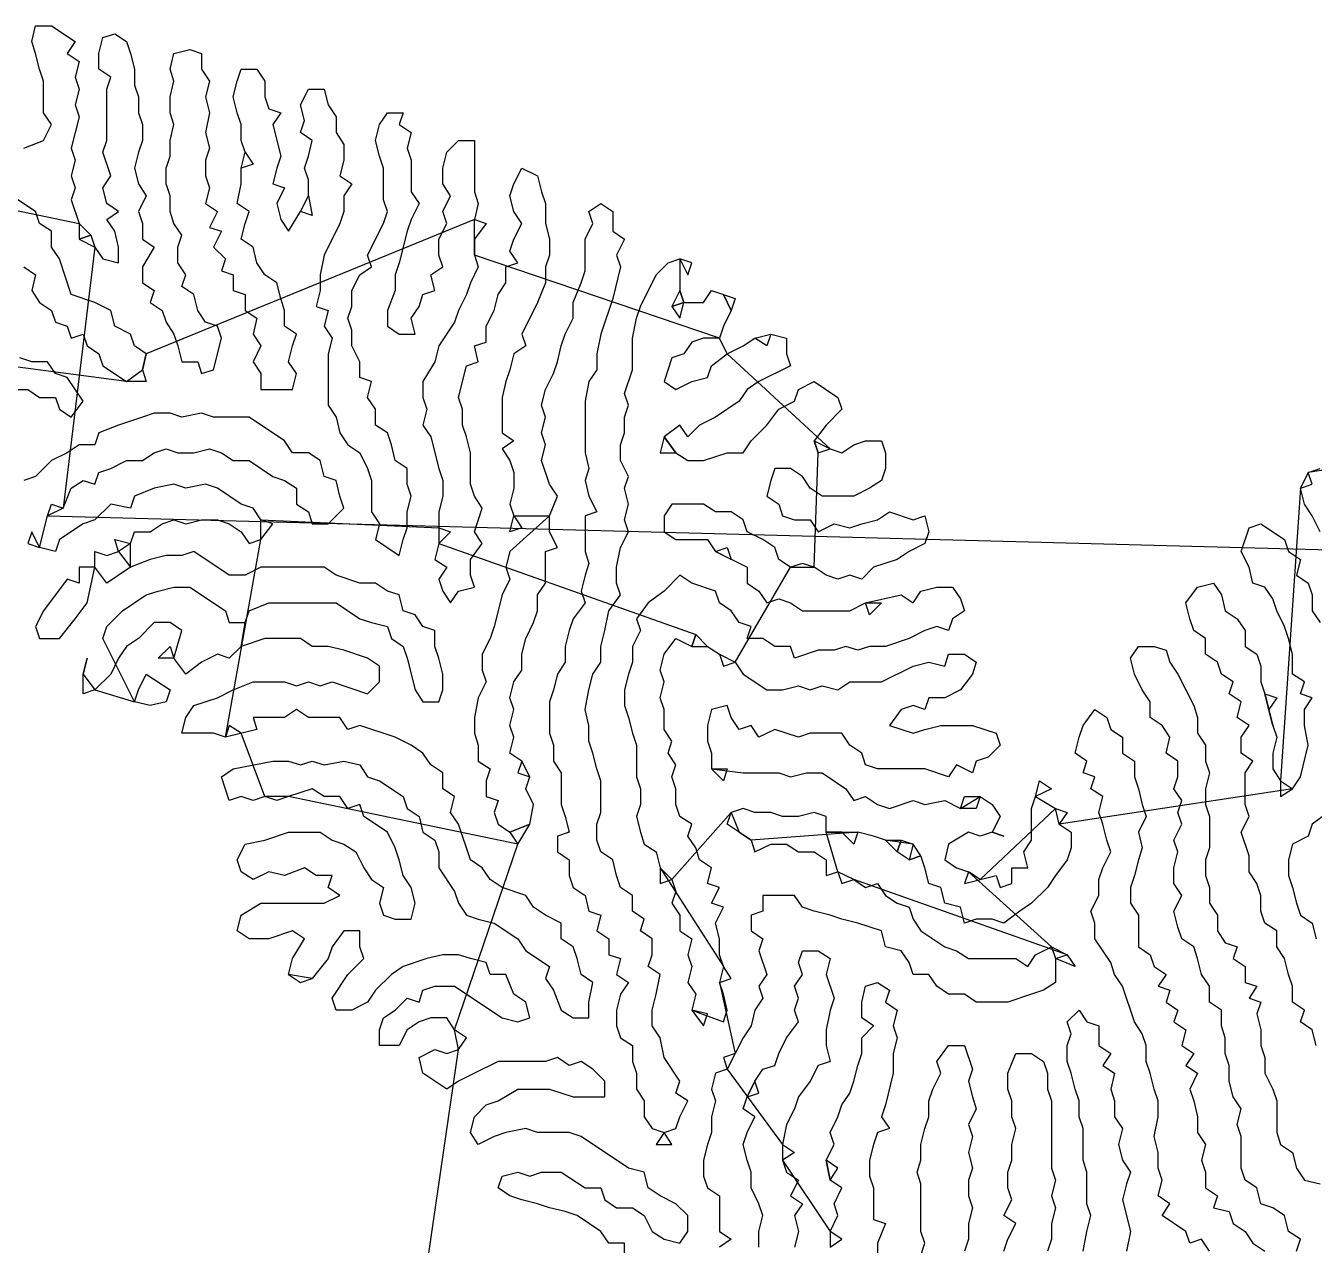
# Model space of a CAD drawing. Header units: metres. Extents: x 15 to 2853, y 44 to 1438.
# Drawn here: x 194.5 to 520.5, y 770.5 to 1079 of the extents above; entities that cross this region are included whole.
import ezdxf

# ---------------------------------------------------------------- set-up
doc = ezdxf.new("R2010")
doc.units = ezdxf.units.M
doc.layers.add('Draw', color=2, linetype='CONTINUOUS')
doc.layers.add('Skip', color=1, linetype='CONTINUOUS')

msp = doc.modelspace()

# ---------------------------------------------------------------- linework, layer by layer
at = {"layer": 'draw'}
for p, q in [((196, 1075), (197, 1079)), ((197, 1079), (201, 1079)), ((201, 1079), (207, 1075)), ((213, 1072), (214, 1076)), ((214, 1076), (217, 1077)), ((217, 1077), (220, 1075)), ((197, 1072), (196, 1075)), ((207, 1075), (205, 1072)), ((220, 1075), (221, 1072)), ((232, 1072), (236, 1073)), ((236, 1073), (239, 1072)), ((198, 1068), (197, 1072)), ((205, 1072), (208, 1070)), ((208, 1070), (207, 1066)), ((213, 1068), (213, 1072)), ((221, 1072), (222, 1068)), ((231, 1068), (232, 1072)), ((239, 1072), (239, 1068)), ((199, 1065), (198, 1068)), ((216, 1066), (213, 1068)), ((222, 1068), (222, 1064)), ((232, 1065), (231, 1068)), ((239, 1068), (241, 1065)), ((248, 1065), (249, 1068)), ((249, 1068), (253, 1068)), ((253, 1068), (255, 1065)), ((199, 1057), (199, 1065)), ((207, 1066), (208, 1063)), ((208, 1063), (207, 1059)), ((215, 1063), (216, 1066)), ((215, 1050), (215, 1063)), ((222, 1064), (223, 1061)), ((231, 1061), (232, 1065)), ((241, 1065), (240, 1061)), ((247, 1061), (248, 1065)), ((255, 1065), (255, 1061)), ((264, 1059), (266, 1063)), ((266, 1063), (270, 1063)), ((270, 1063), (271, 1059)), ((223, 1061), (223, 1057)), ((231, 1057), (231, 1061)), ((240, 1061), (241, 1057)), ((248, 1057), (247, 1061)), ((255, 1061), (256, 1058)), ((201, 1054), (199, 1057)), ((207, 1059), (208, 1056)), ((223, 1057), (224, 1054)), ((232, 1054), (231, 1057)), ((241, 1057), (240, 1052)), ((249, 1054), (248, 1057)), ((256, 1058), (259, 1057)), ((259, 1057), (257, 1054)), ((265, 1055), (264, 1059)), ((271, 1059), (273, 1056)), ((284, 1054), (286, 1057)), ((286, 1057), (290, 1057)), ((290, 1057), (289, 1054)), ((199, 1050), (201, 1054)), ((208, 1056), (206, 1048)), ((224, 1054), (224, 1050)), ((231, 1050), (232, 1054)), ((249, 1050), (249, 1054)), ((257, 1054), (259, 1046)), ((264, 1052), (265, 1055)), ((273, 1056), (273, 1052)), ((283, 1050), (284, 1054)), ((289, 1054), (292, 1052)), ((194, 1048), (199, 1050)), ((214, 1047), (215, 1050)), ((224, 1050), (223, 1047)), ((231, 1046), (231, 1050)), ((240, 1052), (241, 1048)), ((250, 1047), (249, 1050)), ((267, 1050), (264, 1052)), ((266, 1046), (267, 1050)), ((273, 1052), (275, 1049)), ((284, 1046), (283, 1050)), ((292, 1052), (291, 1048)), ((301, 1047), (304, 1050)), ((304, 1050), (308, 1050)), ((308, 1050), (308, 1037)), ((206, 1048), (207, 1045)), ((216, 1041), (214, 1047)), ((223, 1047), (222, 1043)), ((241, 1048), (240, 1045)), ((249, 1043), (250, 1047)), ((250, 1047), (252, 1044)), ((275, 1049), (275, 1045)), ((291, 1048), (292, 1045)), ((300, 1043), (301, 1047)), ((207, 1045), (206, 1041)), ((230, 1043), (231, 1046)), ((240, 1045), (240, 1041)), ((252, 1044), (249, 1043)), ((259, 1046), (258, 1043)), ((265, 1043), (266, 1046)), ((285, 1043), (284, 1046)), ((292, 1045), (292, 1037)), ((206, 1041), (207, 1038)), ((214, 1038), (216, 1041)), ((222, 1043), (223, 1039)), ((230, 1039), (230, 1043)), ((240, 1041), (241, 1038)), ((249, 1039), (249, 1043)), ((258, 1043), (257, 1039)), ((266, 1040), (265, 1043)), ((266, 1036), (266, 1040)), ((274, 1041), (277, 1039)), ((285, 1035), (285, 1043)), ((300, 1039), (300, 1043)), ((318, 1039), (320, 1043)), ((320, 1043), (324, 1041)), ((324, 1041), (325, 1037)), ((207, 1038), (206, 1035)), ((215, 1034), (214, 1038)), ((223, 1039), (225, 1036)), ((231, 1036), (230, 1039)), ((241, 1038), (240, 1034)), ((248, 1034), (249, 1039)), ((257, 1039), (260, 1038)), ((260, 1038), (258, 1034)), ((277, 1039), (275, 1036)), ((292, 1037), (294, 1034)), ((302, 1036), (300, 1039)), ((308, 1037), (309, 1034)), ((317, 1036), (318, 1039)), ((325, 1037), (326, 1034)), ((197, 1032), (191, 1036)), ((206, 1035), (208, 1029)), ((218, 1032), (215, 1034)), ((225, 1036), (223, 1032)), ((231, 1032), (231, 1036)), ((240, 1034), (243, 1032)), ((251, 1032), (248, 1034)), ((258, 1034), (259, 1030)), ((264, 1032), (266, 1036)), ((266, 1036), (267, 1031)), ((275, 1036), (275, 1032)), ((286, 1032), (285, 1035)), ((294, 1034), (292, 1030)), ((300, 1032), (302, 1036)), ((309, 1034), (308, 1030)), ((318, 1032), (317, 1036)), ((326, 1034), (326, 1029)), ((337, 1032), (340, 1034)), ((340, 1034), (343, 1032)), ((198, 1029), (197, 1032)), ((215, 1030), (218, 1032)), ((223, 1032), (224, 1029)), ((232, 1029), (231, 1032)), ((243, 1032), (241, 1028)), ((250, 1029), (251, 1032)), ((261, 1027), (264, 1032)), ((267, 1031), (264, 1032)), ((275, 1032), (274, 1029)), ((285, 1029), (286, 1032)), ((301, 1029), (300, 1032)), ((320, 1029), (318, 1032)), ((338, 1029), (337, 1032)), ((201, 1027), (198, 1029)), ((201, 1023), (201, 1027)), ((208, 1029), (211, 1026)), ((208, 1029), (208, 1025)), ((217, 1027), (215, 1030)), ((218, 1023), (217, 1027)), ((224, 1029), (224, 1025)), ((234, 1026), (232, 1029)), ((241, 1028), (244, 1027)), ((244, 1027), (242, 1023)), ((249, 1025), (250, 1029)), ((259, 1030), (261, 1027)), ((274, 1029), (270, 1021)), ((281, 1021), (285, 1029)), ((291, 1027), (289, 1019)), ((292, 1030), (291, 1027)), ((299, 1025), (301, 1029)), ((308, 1030), (311, 1029)), ((308, 1021), (308, 1030)), ((311, 1029), (308, 1025)), ((318, 1025), (320, 1029)), ((326, 1029), (327, 1025)), ((336, 1025), (338, 1029)), ((343, 1027), (346, 1025)), ((208, 1025), (211, 1026)), ((208, 1025), (212, 1023)), ((211, 1026), (212, 1023)), ((224, 1025), (227, 1023)), ((233, 1023), (234, 1026)), ((252, 1023), (249, 1025)), ((299, 1021), (299, 1025)), ((317, 1022), (318, 1025)), ((327, 1025), (327, 1021)), ((336, 1017), (336, 1025)), ((346, 1025), (344, 1021)), ((203, 1020), (201, 1023)), ((212, 1023), (214, 1020)), ((218, 1019), (218, 1023)), ((227, 1023), (224, 1018)), ((233, 1019), (233, 1023)), ((242, 1023), (245, 1020)), ((253, 1019), (252, 1023)), ((270, 1021), (269, 1016)), ((282, 1018), (281, 1021)), ((300, 1018), (299, 1021)), ((308, 1021), (309, 1018)), ((319, 1019), (317, 1022)), ((327, 1021), (326, 1018)), ((344, 1021), (345, 1018)), ((194, 1018), (197, 1016)), ((206, 1011), (203, 1020)), ((214, 1020), (218, 1019)), ((224, 1018), (224, 1014)), ((235, 1016), (233, 1019)), ((245, 1020), (244, 1017)), ((255, 1016), (253, 1019)), ((279, 1016), (282, 1018)), ((289, 1019), (288, 1016)), ((297, 1016), (300, 1018)), ((309, 1018), (307, 1014)), ((316, 1018), (319, 1019)), ((316, 1014), (316, 1018)), ((326, 1018), (326, 1014)), ((345, 1018), (343, 1010)), ((354, 1016), (357, 1019)), ((357, 1019), (360, 1020)), ((360, 1020), (362, 1016)), ((363, 1019), (360, 1020)), ((362, 1016), (363, 1019)), ((197, 1016), (196, 1012)), ((224, 1014), (227, 1012)), ((234, 1013), (235, 1016)), ((244, 1017), (247, 1016)), ((247, 1016), (247, 1012)), ((258, 1014), (255, 1016)), ((259, 1010), (258, 1014)), ((269, 1016), (269, 1012)), ((277, 1012), (279, 1016)), ((288, 1016), (288, 1012)), ((298, 1012), (297, 1016)), ((307, 1014), (306, 1011)), ((314, 1011), (316, 1014)), ((333, 1009), (335, 1014)), ((335, 1014), (336, 1017)), ((350, 1008), (354, 1016)), ((196, 1012), (198, 1009)), ((212, 1009), (206, 1011)), ((227, 1012), (226, 1009)), ((237, 1011), (234, 1013)), ((238, 1007), (237, 1011)), ((247, 1012), (250, 1011)), ((250, 1011), (250, 1007)), ((269, 1012), (268, 1008)), ((277, 1008), (277, 1012)), ((288, 1012), (286, 1007)), ((294, 1008), (295, 1011)), ((295, 1011), (298, 1012)), ((306, 1011), (304, 1007)), ((313, 1007), (314, 1011)), ((360, 1012), (358, 1008)), ((361, 1009), (360, 1012)), ((366, 1009), (368, 1012)), ((368, 1012), (374, 1010)), ((373, 1007), (371, 1011)), ((198, 1009), (201, 1007)), ((216, 1007), (212, 1009)), ((226, 1009), (229, 1007)), ((260, 1007), (259, 1010)), ((268, 1008), (271, 1007)), ((276, 1005), (277, 1008)), ((292, 1005), (294, 1008)), ((324, 1009), (320, 1001)), ((333, 1005), (333, 1009)), ((343, 1010), (340, 1001)), ((349, 1005), (350, 1008)), ((361, 1009), (358, 1008)), ((358, 1008), (360, 1005)), ((360, 1005), (361, 1009)), ((361, 1009), (366, 1009)), ((374, 1010), (373, 1007)), ((201, 1007), (202, 1004)), ((217, 1003), (216, 1007)), ((229, 1007), (230, 1004)), ((240, 1004), (238, 1007)), ((250, 1007), (253, 1005)), ((253, 1005), (252, 1001)), ((260, 1003), (260, 1007)), ((271, 1007), (270, 1003)), ((277, 1002), (276, 1005)), ((286, 1007), (286, 1003)), ((293, 1001), (292, 1005)), ((304, 1007), (303, 1004)), ((311, 1003), (313, 1007)), ((331, 1001), (333, 1005)), ((348, 1000), (349, 1005)), ((373, 1007), (371, 1003)), ((202, 1004), (205, 1003)), ((205, 1003), (206, 1000)), ((206, 1000), (209, 1001)), ((209, 1001), (210, 998)), ((221, 1001), (217, 1003)), ((222, 998), (221, 1001)), ((230, 1004), (232, 1001)), ((232, 1001), (233, 998)), ((243, 1003), (240, 1004)), ((244, 1000), (243, 1003)), ((252, 1001), (254, 998)), ((263, 1001), (260, 1003)), ((262, 998), (263, 1001)), ((270, 1003), (272, 1000)), ((277, 998), (277, 1002)), ((286, 1003), (289, 1001)), ((289, 1001), (293, 1001)), ((303, 1004), (299, 998)), ((311, 999), (311, 1003)), ((320, 1001), (321, 998)), ((330, 998), (331, 1001)), ((340, 1001), (339, 996)), ((371, 1003), (370, 1000)), ((379, 1000), (383, 1001)), ((383, 1001), (382, 998)), ((383, 1001), (387, 1000)), ((210, 998), (213, 996)), ((225, 996), (222, 998)), ((233, 998), (234, 994)), ((242, 992), (244, 1000)), ((254, 998), (252, 994)), ((261, 994), (262, 998)), ((272, 1000), (271, 996)), ((279, 994), (277, 998)), ((299, 998), (298, 994)), ((308, 998), (311, 999)), ((309, 994), (308, 998)), ((321, 998), (318, 996)), ((329, 994), (330, 998)), ((348, 992), (348, 1000)), ((363, 999), (361, 996)), ((366, 1000), (363, 999)), ((370, 1000), (366, 1000)), ((372, 996), (370, 1000)), ((372, 996), (376, 998)), ((376, 998), (379, 1000)), ((382, 998), (379, 1000)), ((387, 1000), (387, 996)), ((196, 994), (193, 995)), ((213, 996), (214, 993)), ((225, 996), (224, 992)), ((271, 996), (271, 983)), ((318, 996), (317, 992)), ((339, 996), (339, 992)), ((358, 995), (356, 989)), ((361, 996), (358, 995)), ((368, 993), (372, 996)), ((387, 996), (388, 993)), ((200, 994), (196, 994)), ((202, 991), (200, 994)), ((214, 993), (220, 989)), ((220, 989), (224, 992)), ((224, 992), (225, 989)), ((234, 994), (238, 994)), ((238, 994), (239, 991)), ((239, 991), (242, 992)), ((252, 994), (254, 991)), ((263, 991), (261, 994)), ((279, 990), (279, 994)), ((304, 985), (306, 993)), ((306, 993), (309, 994)), ((317, 992), (316, 989)), ((328, 991), (329, 994)), ((339, 992), (337, 989)), ((346, 986), (348, 992)), ((367, 990), (368, 993)), ((388, 993), (380, 989)), ((205, 990), (202, 991)), ((209, 984), (205, 990)), ((225, 989), (220, 989)), ((254, 991), (254, 987)), ((262, 987), (263, 991)), ((282, 989), (279, 990)), ((281, 985), (282, 989)), ((295, 989), (295, 985)), ((316, 989), (315, 985)), ((326, 987), (328, 991)), ((337, 989), (336, 984)), ((356, 989), (359, 987)), ((359, 987), (363, 989)), ((363, 989), (367, 990)), ((380, 989), (377, 987)), ((390, 987), (394, 989)), ((394, 989), (400, 985)), ((191, 987), (195, 987)), ((195, 987), (198, 985)), ((198, 985), (202, 985)), ((202, 985), (203, 982)), ((254, 987), (262, 987)), ((283, 982), (281, 985)), ((295, 985), (296, 982)), ((305, 982), (304, 985)), ((315, 985), (315, 976)), ((325, 983), (326, 987)), ((347, 983), (346, 986)), ((377, 987), (375, 984)), ((389, 984), (390, 987)), ((400, 985), (401, 982)), ((203, 982), (206, 980)), ((206, 980), (209, 984)), ((271, 983), (273, 980)), ((283, 978), (283, 982)), ((296, 982), (295, 978)), ((305, 978), (305, 982)), ((326, 980), (325, 983)), ((336, 984), (336, 971)), ((346, 980), (347, 983)), ((375, 984), (369, 980)), ((382, 978), (385, 982)), ((385, 982), (389, 984)), ((401, 982), (397, 978)), ((218, 978), (213, 976)), ((227, 981), (224, 980)), ((231, 981), (227, 981)), ((234, 980), (231, 981)), ((239, 981), (234, 980)), ((242, 980), (239, 981)), ((246, 980), (242, 980)), ((260, 974), (251, 980)), ((273, 980), (274, 976)), ((286, 976), (283, 978)), ((295, 978), (297, 975)), ((306, 975), (305, 978)), ((325, 976), (326, 980)), ((346, 976), (346, 980)), ((360, 978), (356, 975)), ((362, 975), (360, 978)), ((365, 978), (362, 975)), ((369, 980), (365, 978)), ((378, 974), (382, 978)), ((397, 978), (394, 974)), ((213, 976), (212, 973)), ((274, 976), (276, 973)), ((287, 973), (286, 976)), ((297, 975), (299, 967)), ((307, 971), (306, 975)), ((315, 976), (318, 974)), ((326, 973), (325, 976)), ((345, 973), (346, 976)), ((356, 975), (355, 971)), ((359, 971), (356, 975)), ((208, 973), (205, 971)), ((212, 973), (208, 973)), ((227, 971), (230, 972)), ((230, 972), (233, 971)), ((237, 971), (241, 972)), ((241, 972), (244, 971)), ((262, 971), (260, 974)), ((276, 973), (279, 971)), ((288, 969), (287, 973)), ((318, 974), (315, 972)), ((315, 972), (317, 969)), ((325, 969), (326, 973)), ((345, 969), (345, 973)), ((376, 971), (378, 974)), ((394, 974), (398, 972)), ((395, 971), (394, 974)), ((395, 971), (398, 972)), ((398, 972), (401, 971)), ((401, 971), (404, 973)), ((404, 973), (407, 974)), ((407, 974), (411, 974)), ((411, 974), (412, 971)), ((205, 971), (201, 969)), ((216, 967), (220, 969)), ((220, 969), (224, 969)), ((224, 969), (227, 971)), ((233, 971), (237, 971)), ((244, 971), (247, 969)), ((247, 969), (251, 969)), ((251, 969), (257, 965)), ((266, 971), (262, 971)), ((269, 969), (266, 971)), ((270, 965), (269, 969)), ((279, 971), (281, 967)), ((291, 967), (288, 969)), ((307, 963), (307, 971)), ((317, 969), (318, 966)), ((327, 963), (325, 969)), ((336, 971), (337, 967)), ((347, 965), (345, 969)), ((355, 971), (359, 971)), ((359, 971), (362, 969)), ((362, 969), (366, 969)), ((372, 971), (376, 971)), ((412, 971), (412, 967)), ((197, 965), (194, 964)), ((212, 963), (213, 966)), ((213, 966), (216, 967)), ((257, 965), (260, 964)), ((273, 964), (270, 965)), ((281, 967), (282, 964)), ((291, 963), (291, 967)), ((299, 967), (300, 964)), ((318, 966), (318, 962)), ((337, 967), (336, 964)), ((346, 962), (347, 965)), ((384, 967), (383, 964)), ((388, 967), (384, 967)), ((391, 965), (388, 967)), ((393, 962), (391, 965)), ((412, 967), (411, 964)), ((519, 966), (517, 962)), ((519, 966), (522, 967)), ((520, 963), (519, 966)), ((204, 957), (206, 962)), ((206, 962), (209, 964)), ((209, 964), (212, 963)), ((232, 963), (227, 962)), ((235, 962), (232, 963)), ((240, 963), (235, 962)), ((243, 962), (240, 963)), ((249, 958), (243, 962)), ((260, 964), (263, 962)), ((263, 962), (263, 958)), ((274, 960), (273, 964)), ((282, 964), (282, 956)), ((292, 960), (291, 963)), ((300, 964), (300, 960)), ((308, 960), (307, 963)), ((318, 962), (317, 958)), ((329, 960), (327, 963)), ((336, 964), (337, 960)), ((347, 958), (346, 962)), ((383, 964), (382, 960)), ((396, 960), (393, 962)), ((408, 962), (404, 960)), ((411, 964), (408, 962)), ((517, 962), (520, 963)), ((518, 958), (517, 962)), ((222, 960), (221, 957)), ((275, 957), (274, 960)), ((291, 956), (292, 960)), ((300, 960), (299, 956)), ((310, 957), (308, 960)), ((327, 955), (329, 960)), ((337, 960), (339, 956)), ((382, 960), (385, 958)), ((404, 960), (396, 960)), ((200, 955), (201, 958)), ((204, 957), (200, 955)), ((201, 958), (204, 957)), ((216, 958), (212, 954)), ((221, 957), (216, 958)), ((252, 957), (249, 958)), ((254, 954), (252, 957)), ((263, 958), (266, 956)), ((266, 956), (267, 953)), ((282, 956), (284, 953)), ((291, 952), (291, 956)), ((299, 956), (299, 948)), ((308, 951), (310, 957)), ((317, 958), (318, 955)), ((339, 956), (336, 955)), ((346, 954), (347, 958)), ((358, 958), (356, 955)), ((366, 958), (358, 958)), ((369, 956), (366, 958)), ((373, 956), (369, 956)), ((376, 954), (373, 956)), ((385, 958), (386, 955)), ((410, 954), (413, 956)), ((413, 956), (419, 954)), ((520, 955), (518, 958)), ((209, 953), (203, 949)), ((212, 954), (209, 953)), ((226, 951), (229, 953)), ((229, 953), (232, 954)), ((232, 954), (235, 953)), ((235, 953), (239, 954)), ((239, 954), (243, 954)), ((243, 954), (246, 953)), ((246, 953), (249, 951)), ((257, 953), (254, 954)), ((254, 949), (254, 954)), ((254, 949), (257, 953)), ((267, 953), (271, 953)), ((284, 953), (283, 949)), ((290, 949), (291, 952)), ((299, 952), (302, 951)), ((317, 951), (318, 955)), ((320, 952), (317, 951)), ((318, 955), (320, 952)), ((327, 951), (327, 955)), ((336, 955), (336, 946)), ((347, 951), (346, 954)), ((356, 955), (356, 951)), ((377, 951), (376, 954)), ((386, 955), (389, 954)), ((389, 954), (393, 954)), ((393, 954), (395, 951)), ((399, 953), (403, 952)), ((403, 952), (406, 953)), ((406, 953), (410, 954)), ((419, 954), (422, 955)), ((422, 955), (423, 951)), ((502, 946), (504, 952)), ((504, 952), (507, 953)), ((507, 953), (513, 949)), ((522, 951), (520, 955)), ((196, 951), (195, 948)), ((198, 947), (196, 951)), ((203, 949), (202, 946)), ((218, 946), (217, 949)), ((217, 949), (221, 948)), ((221, 948), (222, 951)), ((222, 951), (226, 951)), ((249, 951), (251, 948)), ((251, 948), (254, 949)), ((283, 949), (289, 945)), ((289, 945), (290, 949)), ((302, 951), (299, 948)), ((310, 948), (308, 951)), ((329, 947), (327, 951)), ((345, 947), (347, 951)), ((356, 951), (359, 949)), ((359, 949), (367, 949)), ((367, 949), (369, 946)), ((381, 949), (377, 951)), ((384, 947), (381, 949)), ((423, 951), (422, 948)), ((513, 949), (514, 946)), ((195, 948), (198, 947)), ((202, 946), (198, 947)), ((212, 942), (212, 946)), ((212, 946), (215, 945)), ((215, 945), (218, 946)), ((221, 948), (218, 946)), ((218, 946), (221, 942)), ((237, 946), (234, 945)), ((246, 940), (237, 946)), ((299, 948), (298, 944)), ((307, 944), (310, 948)), ((317, 946), (316, 942)), ((326, 946), (329, 947)), ((326, 938), (326, 946)), ((336, 946), (337, 943)), ((344, 942), (345, 947)), ((369, 946), (372, 947)), ((373, 944), (369, 946)), ((372, 947), (373, 944)), ((385, 944), (384, 947)), ((418, 946), (415, 944)), ((422, 948), (418, 946)), ((504, 942), (502, 946)), ((514, 946), (517, 944)), ((230, 945), (226, 944)), ((234, 945), (230, 945)), ((298, 944), (301, 942)), ((307, 940), (307, 944)), ((337, 943), (336, 940)), ((388, 942), (385, 944)), ((391, 943), (388, 942)), ((394, 942), (391, 943)), ((415, 944), (409, 942)), ((517, 944), (516, 940)), ((205, 939), (199, 931)), ((208, 938), (205, 939)), ((212, 942), (208, 942)), ((208, 942), (208, 938)), ((215, 938), (212, 942)), ((221, 942), (215, 938)), ((250, 940), (246, 940)), ((254, 942), (250, 940)), ((270, 942), (254, 942)), ((273, 940), (270, 942)), ((279, 938), (273, 940)), ((301, 942), (299, 939)), ((299, 939), (300, 936)), ((308, 937), (307, 940)), ((317, 939), (315, 935)), ((316, 942), (317, 939)), ((336, 940), (335, 936)), ((344, 938), (344, 942)), ((360, 940), (356, 936)), ((363, 938), (360, 940)), ((377, 942), (377, 938)), ((388, 942), (394, 942)), ((397, 940), (394, 942)), ((400, 939), (397, 940)), ((403, 940), (400, 939)), ((406, 939), (403, 940)), ((409, 942), (406, 939)), ((505, 938), (504, 942)), ((516, 940), (519, 938)), ((225, 935), (228, 936)), ((228, 936), (232, 937)), ((232, 937), (236, 937)), ((236, 937), (245, 931)), ((283, 938), (279, 938)), ((286, 936), (283, 938)), ((289, 935), (286, 936)), ((300, 936), (302, 933)), ((302, 933), (304, 936)), ((304, 936), (308, 937)), ((324, 935), (326, 938)), ((335, 936), (336, 933)), ((345, 935), (344, 938)), ((356, 936), (352, 933)), ((369, 936), (363, 938)), ((370, 933), (369, 936)), ((377, 938), (380, 936)), ((380, 936), (382, 933)), ((419, 933), (421, 936)), ((421, 936), (425, 937)), ((425, 937), (429, 937)), ((429, 937), (431, 934)), ((488, 933), (491, 937)), ((491, 937), (495, 938)), ((495, 938), (497, 935)), ((508, 937), (505, 938)), ((510, 934), (508, 937)), ((519, 938), (520, 935)), ((207, 929), (210, 933)), ((219, 931), (225, 935)), ((251, 931), (256, 933)), ((256, 933), (273, 933)), ((273, 933), (279, 929)), ((290, 931), (289, 935)), ((315, 935), (313, 927)), ((324, 931), (324, 935)), ((336, 933), (333, 929)), ((342, 931), (345, 935)), ((352, 933), (349, 929)), ((373, 931), (370, 933)), ((382, 933), (385, 934)), ((385, 934), (388, 933)), ((388, 933), (391, 931)), ((403, 931), (407, 933)), ((407, 933), (411, 933)), ((408, 930), (407, 933)), ((411, 933), (408, 930)), ((416, 935), (419, 933)), ((431, 934), (432, 931)), ((489, 929), (488, 933)), ((497, 935), (498, 931)), ((511, 931), (510, 934)), ((520, 935), (520, 931)), ((199, 931), (197, 927)), ((215, 927), (219, 931)), ((245, 931), (246, 928)), ((250, 928), (251, 931)), ((293, 930), (290, 931)), ((295, 927), (293, 930)), ((323, 928), (324, 931)), ((341, 926), (342, 931)), ((375, 928), (373, 931)), ((391, 931), (403, 931)), ((432, 931), (429, 929)), ((498, 931), (501, 929)), ((513, 927), (511, 931)), ((520, 931), (522, 928)), ((197, 927), (198, 924)), ((214, 924), (215, 927)), ((227, 928), (223, 924)), ((231, 928), (227, 928)), ((234, 926), (231, 928)), ((246, 928), (250, 928)), ((250, 928), (249, 922)), ((279, 929), (282, 928)), ((282, 928), (286, 927)), ((286, 927), (287, 924)), ((298, 926), (295, 927)), ((298, 922), (298, 926)), ((313, 927), (312, 924)), ((321, 924), (323, 928)), ((332, 926), (331, 922)), ((333, 929), (332, 926)), ((340, 922), (341, 926)), ((350, 926), (348, 922)), ((349, 929), (350, 926)), ((378, 927), (375, 928)), ((377, 924), (378, 927)), ((422, 926), (418, 924)), ((425, 927), (422, 926)), ((428, 926), (425, 927)), ((429, 929), (428, 926)), ((490, 926), (489, 929)), ((493, 924), (490, 926)), ((501, 929), (503, 926)), ((503, 926), (503, 922)), ((514, 924), (513, 927)), ((198, 924), (203, 924)), ((223, 924), (220, 922)), ((264, 924), (255, 924)), ((267, 922), (264, 924)), ((287, 924), (290, 922)), ((312, 924), (310, 920)), ((320, 920), (321, 924)), ((356, 920), (359, 924)), ((359, 924), (363, 922)), ((364, 925), (363, 922)), ((364, 925), (367, 922)), ((381, 924), (377, 924)), ((384, 922), (381, 924)), ((418, 924), (412, 922)), ((493, 920), (493, 924)), ((515, 920), (514, 924)), ((220, 922), (218, 919)), ((228, 919), (231, 922)), ((231, 922), (232, 919)), ((243, 920), (239, 918)), ((246, 919), (243, 920)), ((249, 922), (246, 919)), ((271, 922), (267, 922)), ((275, 921), (271, 922)), ((281, 919), (275, 921)), ((290, 922), (291, 919)), ((299, 919), (298, 922)), ((310, 920), (310, 916)), ((320, 916), (320, 920)), ((331, 922), (331, 918)), ((340, 918), (340, 922)), ((348, 922), (348, 918)), ((355, 916), (356, 920)), ((363, 922), (367, 922)), ((367, 922), (370, 920)), ((370, 920), (374, 918)), ((370, 920), (371, 917)), ((388, 922), (384, 922)), ((389, 919), (388, 922)), ((395, 921), (389, 919)), ((399, 921), (395, 921)), ((402, 922), (399, 921)), ((405, 921), (402, 922)), ((408, 922), (405, 921)), ((412, 922), (408, 922)), ((427, 917), (428, 920)), ((428, 920), (432, 920)), ((432, 920), (435, 918)), ((474, 919), (476, 922)), ((476, 922), (480, 922)), ((480, 922), (483, 921)), ((483, 921), (484, 918)), ((496, 918), (493, 920)), ((503, 922), (506, 920)), ((506, 920), (507, 917)), ((515, 915), (515, 920)), ((209, 915), (210, 919)), ((218, 919), (216, 915)), ((232, 919), (228, 919)), ((235, 915), (232, 919)), ((239, 918), (235, 915)), ((284, 917), (281, 919)), ((284, 913), (284, 917)), ((291, 919), (293, 911)), ((300, 915), (299, 919)), ((331, 918), (329, 915)), ((338, 915), (340, 918)), ((348, 918), (347, 915)), ((371, 917), (374, 918)), ((374, 918), (376, 915)), ((411, 913), (419, 917)), ((419, 917), (423, 918)), ((423, 918), (427, 917)), ((435, 918), (434, 915)), ((475, 915), (474, 919)), ((484, 918), (486, 915)), ((497, 915), (496, 918)), ((507, 917), (507, 913)), ((209, 910), (209, 915)), ((209, 915), (212, 911)), ((223, 911), (225, 915)), ((247, 911), (252, 913)), ((252, 913), (260, 913)), ((260, 913), (263, 912)), ((263, 912), (266, 913)), ((266, 913), (269, 912)), ((269, 912), (272, 913)), ((272, 913), (281, 910)), ((281, 910), (284, 913)), ((300, 911), (300, 915)), ((311, 913), (309, 909)), ((310, 916), (311, 913)), ((317, 909), (318, 913)), ((318, 913), (320, 916)), ((329, 915), (328, 911)), ((337, 911), (338, 915)), ((347, 915), (346, 911)), ((356, 913), (355, 916)), ((355, 909), (356, 913)), ((376, 915), (382, 911)), ((400, 911), (403, 913)), ((403, 913), (411, 913)), ((434, 915), (431, 911)), ((477, 911), (475, 915)), ((486, 915), (490, 907)), ((500, 913), (497, 915)), ((499, 910), (500, 913)), ((507, 913), (508, 910)), ((518, 913), (515, 915)), ((517, 910), (518, 913)), ((212, 911), (209, 910)), ((222, 908), (223, 911)), ((231, 911), (230, 908)), ((243, 909), (247, 911)), ((293, 911), (295, 908)), ((299, 908), (300, 911)), ((328, 911), (327, 908)), ((336, 906), (337, 911)), ((346, 911), (346, 907)), ((382, 911), (386, 911)), ((386, 911), (390, 912)), ((390, 912), (393, 911)), ((393, 911), (396, 912)), ((396, 912), (400, 911)), ((431, 911), (427, 909)), ((479, 908), (477, 911)), ((502, 908), (499, 910)), ((508, 910), (511, 909)), ((510, 902), (508, 910)), ((520, 909), (517, 910)), ((226, 907), (222, 908)), ((235, 904), (237, 907)), ((237, 907), (243, 909)), ((295, 908), (299, 908)), ((309, 909), (308, 904)), ((318, 906), (317, 909)), ((327, 908), (327, 900)), ((346, 907), (347, 904)), ((356, 906), (355, 909)), ((372, 907), (368, 906)), ((373, 904), (372, 907)), ((419, 907), (416, 906)), ((422, 906), (419, 907)), ((423, 909), (422, 906)), ((427, 909), (423, 909)), ((479, 904), (479, 908)), ((490, 907), (491, 904)), ((501, 904), (502, 908)), ((511, 909), (509, 906)), ((518, 906), (520, 909)), ((234, 900), (235, 904)), ((260, 904), (252, 904)), ((252, 904), (253, 901)), ((263, 906), (260, 904)), ((266, 904), (263, 906)), ((274, 904), (266, 904)), ((276, 901), (274, 904)), ((308, 904), (308, 900)), ((317, 902), (318, 906)), ((337, 902), (336, 906)), ((347, 904), (348, 900)), ((356, 901), (356, 906)), ((368, 906), (367, 902)), ((375, 901), (373, 904)), ((416, 906), (413, 902)), ((462, 902), (465, 906)), ((465, 906), (468, 904)), ((468, 904), (469, 901)), ((482, 902), (479, 904)), ((491, 904), (491, 900)), ((504, 902), (501, 904)), ((518, 902), (518, 906)), ((242, 900), (234, 900)), ((245, 899), (242, 900)), ((246, 902), (245, 899)), ((253, 901), (245, 899)), ((249, 900), (246, 902)), ((279, 902), (276, 901)), ((288, 899), (279, 902)), ((308, 900), (309, 897)), ((318, 899), (317, 902)), ((327, 900), (328, 897)), ((337, 898), (337, 902)), ((348, 900), (349, 897)), ((358, 898), (356, 901)), ((367, 902), (367, 898)), ((378, 902), (375, 901)), ((380, 899), (378, 902)), ((384, 901), (380, 899)), ((390, 899), (384, 901)), ((393, 900), (390, 899)), ((401, 900), (393, 900)), ((403, 897), (401, 900)), ((413, 902), (419, 900)), ((419, 900), (422, 901)), ((422, 901), (426, 902)), ((426, 902), (434, 902)), ((434, 902), (440, 900)), ((440, 900), (441, 897)), ((461, 899), (462, 902)), ((469, 901), (472, 899)), ((484, 899), (482, 902)), ((491, 900), (493, 897)), ((502, 899), (504, 902)), ((510, 902), (511, 899)), ((519, 897), (518, 902)), ((292, 897), (288, 899)), ((295, 895), (292, 897)), ((309, 897), (309, 893)), ((317, 895), (318, 899)), ((328, 897), (328, 893)), ((338, 895), (337, 898)), ((349, 897), (349, 889)), ((357, 895), (358, 898)), ((367, 898), (368, 895)), ((406, 895), (403, 897)), ((441, 897), (438, 894)), ((460, 895), (461, 899)), ((472, 899), (472, 895)), ((483, 895), (484, 899)), ((493, 897), (493, 893)), ((502, 895), (502, 899)), ((511, 899), (510, 895)), ((517, 889), (519, 897)), ((297, 892), (295, 895)), ((320, 893), (317, 895)), ((339, 891), (338, 895)), ((359, 892), (357, 895)), ((368, 895), (368, 891)), ((407, 892), (406, 895)), ((438, 894), (435, 893)), ((463, 893), (460, 895)), ((472, 895), (475, 893)), ((486, 893), (483, 895)), ((505, 893), (502, 895)), ((510, 895), (510, 891)), ((244, 889), (247, 891)), ((247, 891), (257, 893)), ((257, 893), (261, 893)), ((261, 893), (264, 892)), ((264, 892), (267, 893)), ((267, 893), (270, 892)), ((270, 892), (275, 893)), ((275, 893), (279, 892)), ((279, 892), (281, 889)), ((300, 890), (297, 892)), ((300, 886), (300, 890)), ((309, 893), (312, 891)), ((312, 891), (311, 888)), ((320, 893), (319, 890)), ((319, 890), (322, 889)), ((322, 889), (320, 893)), ((328, 893), (330, 890)), ((330, 890), (330, 882)), ((340, 888), (339, 891)), ((358, 889), (359, 892)), ((368, 891), (372, 891)), ((371, 888), (368, 891)), ((372, 891), (371, 888)), ((376, 890), (385, 890)), ((385, 890), (388, 889)), ((388, 889), (392, 890)), ((392, 890), (396, 890)), ((396, 890), (402, 886)), ((410, 891), (407, 892)), ((422, 891), (410, 891)), ((428, 889), (422, 891)), ((430, 892), (428, 889)), ((434, 890), (430, 892)), ((435, 893), (434, 890)), ((462, 890), (463, 893)), ((465, 889), (462, 890)), ((475, 893), (475, 889)), ((486, 889), (486, 893)), ((493, 893), (494, 890)), ((494, 890), (493, 886)), ((503, 890), (505, 893)), ((503, 882), (503, 890)), ((510, 891), (512, 888)), ((246, 883), (244, 889)), ((281, 889), (284, 888)), ((284, 888), (290, 884)), ((311, 888), (311, 884)), ((321, 886), (322, 889)), ((340, 880), (340, 888)), ((359, 886), (358, 889)), ((450, 884), (451, 888)), ((451, 888), (454, 886)), ((464, 886), (465, 889)), ((475, 889), (476, 886)), ((485, 886), (486, 889)), ((512, 888), (515, 886)), ((512, 888), (512, 884)), ((515, 886), (517, 889)), ((249, 884), (246, 883)), ((252, 883), (249, 884)), ((255, 884), (252, 883)), ((258, 883), (255, 884)), ((261, 884), (255, 884)), ((261, 884), (258, 883)), ((270, 884), (267, 886)), ((274, 884), (270, 884)), ((276, 881), (274, 884)), ((290, 884), (291, 881)), ((303, 884), (300, 886)), ((302, 880), (303, 884)), ((311, 884), (314, 883)), ((323, 882), (321, 886)), ((350, 886), (350, 882)), ((359, 882), (359, 886)), ((402, 886), (404, 883)), ((404, 883), (407, 884)), ((407, 884), (410, 882)), ((431, 881), (432, 884)), ((432, 884), (436, 884)), ((436, 884), (435, 881)), ((436, 884), (439, 882)), ((449, 881), (450, 884)), ((454, 886), (450, 884)), ((467, 884), (464, 886)), ((466, 880), (467, 884)), ((476, 886), (477, 882)), ((487, 883), (485, 886)), ((493, 886), (493, 882)), ((512, 884), (515, 886)), ((279, 882), (276, 881)), ((280, 879), (279, 882)), ((291, 881), (294, 879)), ((314, 883), (313, 880)), ((322, 877), (323, 882)), ((330, 882), (331, 879)), ((350, 882), (349, 879)), ((360, 879), (359, 882)), ((376, 881), (373, 880)), ((379, 880), (376, 881)), ((410, 882), (413, 881)), ((413, 881), (419, 883)), ((419, 883), (422, 882)), ((422, 882), (427, 883)), ((427, 883), (431, 881)), ((435, 881), (431, 881)), ((439, 882), (441, 879)), ((449, 873), (449, 881)), ((455, 881), (458, 880)), ((456, 877), (455, 881)), ((477, 882), (478, 879)), ((486, 880), (487, 883)), ((493, 882), (494, 879)), ((504, 879), (503, 882)), ((286, 875), (280, 879)), ((294, 879), (295, 875)), ((304, 877), (302, 880)), ((307, 868), (304, 877)), ((313, 880), (314, 877)), ((314, 877), (317, 875)), ((317, 875), (322, 877)), ((319, 872), (322, 877)), ((331, 879), (332, 875)), ((339, 877), (340, 880)), ((339, 873), (339, 877)), ((349, 879), (350, 875)), ((363, 877), (360, 879)), ((362, 874), (363, 877)), ((372, 877), (373, 880)), ((378, 873), (372, 877)), ((373, 880), (375, 875)), ((383, 880), (379, 880)), ((386, 879), (383, 880)), ((390, 879), (386, 879)), ((394, 880), (390, 879)), ((397, 879), (394, 880)), ((397, 875), (397, 879)), ((441, 879), (439, 875)), ((458, 880), (456, 877)), ((456, 877), (459, 875)), ((467, 877), (466, 880)), ((468, 873), (467, 877)), ((478, 879), (476, 875)), ((485, 873), (487, 877)), ((487, 877), (486, 880)), ((494, 879), (494, 871)), ((502, 875), (504, 879)), ((520, 877), (519, 874)), ((524, 880), (520, 877)), ((255, 873), (261, 875)), ((261, 875), (269, 875)), ((269, 875), (272, 873)), ((288, 871), (286, 875)), ((295, 875), (298, 873)), ((317, 875), (319, 872)), ((332, 875), (329, 874)), ((329, 874), (329, 870)), ((350, 875), (351, 872)), ((364, 871), (362, 874)), ((397, 875), (405, 875)), ((404, 872), (401, 875)), ((405, 875), (404, 872)), ((409, 874), (405, 875)), ((412, 873), (409, 874)), ((436, 874), (433, 875)), ((439, 875), (436, 874)), ((439, 875), (442, 874)), ((459, 875), (459, 871)), ((476, 875), (477, 871)), ((504, 869), (502, 875)), ((519, 874), (515, 872)), ((248, 868), (250, 872)), ((250, 872), (255, 873)), ((272, 873), (275, 872)), ((275, 872), (278, 870)), ((289, 868), (288, 871)), ((298, 873), (299, 870)), ((340, 870), (339, 873)), ((351, 872), (354, 870)), ((365, 868), (364, 871)), ((378, 873), (379, 870)), ((379, 870), (383, 872)), ((383, 872), (387, 872)), ((387, 872), (390, 870)), ((415, 870), (412, 873)), ((412, 873), (416, 873)), ((416, 873), (415, 870)), ((416, 873), (419, 872)), ((419, 872), (418, 868)), ((421, 869), (419, 872)), ((428, 872), (427, 868)), ((447, 870), (449, 873)), ((459, 871), (458, 868)), ((469, 870), (468, 873)), ((477, 871), (476, 868)), ((486, 870), (485, 873)), ((494, 871), (493, 868)), ((515, 872), (514, 868)), ((249, 865), (248, 868)), ((278, 870), (280, 866)), ((290, 864), (289, 868)), ((299, 870), (299, 866)), ((310, 866), (307, 868)), ((329, 870), (332, 868)), ((332, 868), (332, 864)), ((343, 868), (340, 870)), ((344, 864), (343, 868)), ((354, 870), (355, 866)), ((368, 866), (365, 868)), ((390, 870), (394, 870)), ((394, 870), (397, 868)), ((397, 868), (397, 864)), ((418, 868), (415, 870)), ((421, 869), (418, 868)), ((422, 866), (421, 869)), ((427, 868), (430, 866)), ((448, 866), (447, 870)), ((458, 868), (455, 864)), ((467, 866), (469, 870)), ((476, 868), (475, 864)), ((485, 866), (486, 870)), ((493, 868), (493, 864)), ((504, 865), (504, 869)), ((514, 868), (514, 864)), ((252, 863), (249, 865)), ((256, 865), (252, 863)), ((260, 864), (256, 865)), ((265, 866), (260, 864)), ((268, 864), (265, 866)), ((272, 864), (268, 864)), ((271, 861), (272, 864)), ((280, 866), (282, 863)), ((292, 861), (290, 864)), ((299, 866), (303, 860)), ((312, 863), (310, 866)), ((332, 864), (333, 861)), ((345, 861), (344, 864)), ((355, 866), (355, 862)), ((358, 863), (355, 866)), ((367, 862), (368, 866)), ((397, 864), (400, 865)), ((400, 865), (401, 862)), ((404, 863), (400, 865)), ((423, 862), (422, 866)), ((430, 866), (433, 865)), ((433, 865), (432, 862)), ((432, 862), (440, 864)), ((436, 863), (433, 865)), ((440, 864), (441, 861)), ((444, 862), (444, 866)), ((444, 866), (448, 866)), ((455, 864), (453, 861)), ((466, 863), (467, 866)), ((475, 864), (474, 861)), ((485, 862), (485, 866)), ((493, 864), (494, 861)), ((506, 862), (504, 865)), ((514, 864), (515, 861)), ((274, 859), (271, 861)), ((282, 863), (285, 861)), ((285, 861), (284, 857)), ((293, 857), (292, 861)), ((315, 861), (312, 863)), ((321, 859), (315, 861)), ((333, 861), (336, 859)), ((348, 859), (345, 861)), ((355, 862), (358, 863)), ((358, 863), (359, 860)), ((370, 861), (367, 862)), ((368, 857), (370, 861)), ((401, 862), (404, 863)), ((404, 863), (407, 861)), ((407, 861), (410, 862)), ((410, 862), (412, 859)), ((426, 861), (423, 862)), ((427, 857), (426, 861)), ((441, 861), (444, 862)), ((453, 861), (449, 857)), ((466, 859), (466, 863)), ((474, 861), (474, 857)), ((487, 859), (485, 862)), ((494, 861), (494, 857)), ((507, 859), (506, 862)), ((515, 861), (516, 857)), ((270, 857), (274, 859)), ((303, 860), (304, 857)), ((323, 856), (321, 859)), ((336, 859), (337, 855)), ((348, 855), (348, 859)), ((359, 860), (358, 857)), ((389, 859), (381, 859)), ((381, 859), (381, 855)), ((391, 856), (389, 859)), ((412, 859), (415, 857)), ((464, 855), (466, 859)), ((485, 855), (487, 859)), ((507, 855), (507, 859)), ((249, 854), (254, 857)), ((254, 857), (270, 857)), ((284, 857), (285, 854)), ((292, 853), (293, 857)), ((304, 857), (306, 854)), ((326, 854), (323, 856)), ((337, 855), (340, 854)), ((351, 853), (348, 855)), ((358, 857), (360, 854)), ((371, 856), (368, 857)), ((369, 852), (371, 856)), ((381, 855), (378, 854)), ((394, 855), (391, 856)), ((398, 854), (394, 855)), ((415, 857), (418, 856)), ((418, 856), (419, 853)), ((431, 856), (427, 857)), ((432, 852), (431, 856)), ((446, 855), (442, 852)), ((449, 857), (446, 855)), ((465, 852), (464, 855)), ((474, 857), (476, 854)), ((486, 851), (485, 855)), ((494, 857), (496, 854)), ((508, 852), (507, 855)), ((516, 857), (517, 854)), ((248, 850), (249, 854)), ((285, 854), (288, 853)), ((288, 853), (292, 853)), ((306, 854), (309, 853)), ((309, 853), (313, 852)), ((313, 852), (319, 848)), ((330, 852), (326, 854)), ((330, 848), (330, 852)), ((340, 854), (339, 850)), ((350, 850), (351, 853)), ((360, 854), (360, 850)), ((370, 848), (369, 852)), ((378, 854), (378, 850)), ((401, 853), (398, 854)), ((405, 852), (401, 853)), ((411, 850), (405, 852)), ((419, 853), (421, 850)), ((435, 853), (432, 852)), ((439, 853), (435, 853)), ((442, 852), (439, 853)), ((465, 848), (465, 852)), ((476, 854), (476, 846)), ((487, 848), (486, 851)), ((496, 854), (496, 850)), ((511, 850), (508, 852)), ((517, 854), (520, 852)), ((520, 852), (521, 848)), ((251, 848), (248, 850)), ((256, 848), (251, 848)), ((262, 850), (256, 848)), ((265, 848), (262, 850)), ((262, 843), (265, 848)), ((275, 850), (272, 846)), ((279, 850), (275, 850)), ((279, 846), (279, 850)), ((319, 848), (321, 845)), ((333, 846), (330, 848)), ((339, 850), (342, 848)), ((342, 848), (342, 844)), ((353, 848), (350, 850)), ((353, 844), (353, 848)), ((360, 850), (363, 848)), ((363, 848), (362, 844)), ((370, 844), (370, 848)), ((378, 850), (381, 848)), ((381, 848), (380, 845)), ((412, 846), (411, 850)), ((421, 850), (427, 846)), ((469, 842), (465, 848)), ((490, 846), (487, 848)), ((496, 850), (498, 847)), ((511, 846), (511, 850)), ((272, 846), (271, 843)), ((280, 843), (279, 846)), ((321, 845), (327, 841)), ((334, 843), (333, 846)), ((380, 845), (382, 839)), ((390, 842), (391, 845)), ((391, 845), (395, 845)), ((395, 845), (398, 843)), ((416, 845), (412, 846)), ((418, 842), (416, 845)), ((427, 846), (430, 845)), ((430, 845), (433, 843)), ((450, 844), (454, 846)), ((454, 846), (455, 843)), ((454, 846), (458, 844)), ((476, 846), (479, 844)), ((491, 843), (490, 846)), ((498, 847), (501, 846)), ((501, 846), (500, 843)), ((513, 843), (511, 846)), ((261, 839), (262, 843)), ((276, 839), (280, 843)), ((296, 843), (290, 841)), ((300, 844), (296, 843)), ((304, 844), (300, 844)), ((307, 843), (304, 844)), ((311, 842), (307, 843)), ((312, 839), (311, 842)), ((335, 839), (334, 843)), ((342, 844), (345, 843)), ((345, 843), (344, 839)), ((352, 841), (353, 844)), ((362, 844), (363, 841)), ((371, 841), (370, 844)), ((391, 839), (390, 842)), ((398, 843), (397, 839)), ((419, 839), (418, 842)), ((433, 843), (445, 843)), ((445, 843), (448, 841)), ((448, 841), (450, 844)), ((455, 843), (458, 844)), ((455, 843), (455, 837)), ((460, 841), (455, 843)), ((458, 844), (460, 841)), ((470, 839), (469, 842)), ((479, 844), (480, 841)), ((492, 839), (491, 843)), ((500, 843), (503, 841)), ((514, 839), (513, 843)), ((267, 838), (261, 839)), ((261, 839), (264, 837)), ((264, 837), (267, 838)), ((272, 833), (276, 839)), ((287, 839), (283, 835)), ((290, 841), (287, 839)), ((316, 839), (312, 839)), ((318, 834), (316, 839)), ((327, 841), (326, 838)), ((326, 838), (328, 835)), ((338, 837), (335, 839)), ((344, 839), (347, 837)), ((355, 839), (352, 841)), ((354, 834), (355, 839)), ((363, 841), (362, 837)), ((371, 841), (370, 837)), ((370, 837), (373, 838)), ((373, 838), (371, 841)), ((382, 839), (380, 836)), ((389, 836), (391, 839)), ((397, 839), (399, 833)), ((423, 839), (419, 839)), ((425, 836), (423, 839)), ((472, 836), (470, 839)), ((480, 841), (483, 839)), ((483, 839), (481, 836)), ((494, 836), (492, 839)), ((503, 841), (503, 837)), ((515, 836), (514, 839)), ((283, 835), (281, 832)), ((294, 832), (295, 835)), ((295, 835), (298, 836)), ((298, 836), (303, 836)), ((303, 836), (315, 828)), ((328, 835), (330, 830)), ((337, 832), (338, 837)), ((347, 837), (345, 834)), ((362, 837), (364, 834)), ((371, 834), (370, 837)), ((380, 836), (381, 833)), ((390, 833), (389, 836)), ((406, 832), (407, 836)), ((407, 836), (410, 837)), ((410, 837), (413, 835)), ((413, 835), (412, 832)), ((428, 834), (425, 836)), ((452, 835), (449, 834)), ((455, 837), (452, 835)), ((475, 827), (472, 836)), ((481, 836), (484, 835)), ((484, 835), (483, 832)), ((494, 832), (494, 836)), ((503, 837), (506, 836)), ((506, 836), (504, 833)), ((515, 832), (515, 836)), ((273, 830), (272, 833)), ((288, 830), (291, 833)), ((291, 833), (294, 832)), ((321, 832), (318, 834)), ((322, 828), (321, 832)), ((337, 828), (337, 832)), ((345, 834), (344, 830)), ((353, 830), (354, 834)), ((364, 834), (363, 830)), ((372, 830), (371, 834)), ((381, 833), (379, 830)), ((389, 830), (390, 833)), ((399, 833), (398, 830)), ((406, 828), (406, 832)), ((412, 832), (415, 830)), ((432, 834), (428, 834)), ((435, 832), (432, 834)), ((443, 832), (435, 832)), ((483, 832), (486, 830)), ((497, 830), (494, 832)), ((504, 833), (507, 832)), ((507, 832), (506, 829)), ((518, 830), (515, 832)), ((277, 830), (273, 830)), ((285, 828), (288, 830)), ((330, 830), (333, 828)), ((344, 830), (344, 826)), ((353, 826), (353, 830)), ((363, 830), (366, 826)), ((367, 829), (363, 830)), ((366, 826), (367, 829)), ((371, 827), (372, 830)), ((379, 830), (378, 826)), ((390, 827), (389, 830)), ((398, 830), (397, 825)), ((415, 830), (414, 826)), ((458, 827), (461, 830)), ((461, 830), (463, 827)), ((486, 830), (485, 827)), ((497, 826), (497, 830)), ((506, 829), (507, 825)), ((517, 827), (518, 830)), ((284, 825), (285, 828)), ((284, 821), (284, 825)), ((291, 825), (289, 821)), ((294, 827), (291, 825)), ((297, 828), (294, 827)), ((301, 828), (297, 828)), ((303, 825), (301, 828)), ((306, 823), (303, 825)), ((304, 820), (303, 825)), ((315, 828), (319, 827)), ((319, 827), (322, 828)), ((333, 828), (337, 828)), ((344, 826), (345, 823)), ((355, 823), (353, 826)), ((378, 826), (376, 823)), ((387, 823), (390, 827)), ((397, 825), (397, 821)), ((409, 826), (406, 828)), ((406, 823), (409, 826)), ((414, 826), (415, 823)), ((459, 824), (458, 827)), ((463, 827), (466, 826)), ((466, 826), (466, 821)), ((477, 824), (475, 827)), ((485, 827), (488, 825)), ((488, 825), (487, 821)), ((498, 823), (497, 826)), ((507, 825), (507, 821)), ((520, 825), (517, 827)), ((521, 821), (520, 825)), ((304, 820), (306, 823)), ((345, 823), (348, 821)), ((356, 818), (355, 823)), ((376, 823), (372, 815)), ((385, 819), (387, 823)), ((406, 819), (406, 823)), ((415, 823), (414, 819)), ((458, 821), (459, 824)), ((478, 821), (477, 824)), ((498, 819), (498, 823)), ((289, 821), (284, 821)), ((294, 818), (298, 820)), ((298, 820), (301, 819)), ((301, 819), (304, 820)), ((348, 821), (348, 817)), ((374, 819), (371, 818)), ((384, 816), (385, 819)), ((397, 821), (398, 817)), ((405, 816), (406, 819)), ((414, 819), (414, 814)), ((425, 817), (428, 821)), ((428, 821), (432, 821)), ((432, 821), (434, 815)), ((445, 819), (449, 819)), ((449, 819), (452, 817)), ((458, 817), (458, 821)), ((466, 821), (469, 819)), ((469, 819), (467, 816)), ((478, 817), (478, 821)), ((487, 821), (490, 819)), ((490, 819), (488, 816)), ((499, 816), (498, 819)), ((507, 821), (508, 818)), ((295, 814), (294, 818)), ((326, 817), (314, 817)), ((329, 818), (326, 817)), ((332, 816), (329, 818)), ((335, 817), (332, 816)), ((338, 815), (335, 817)), ((341, 812), (338, 815)), ((348, 817), (349, 814)), ((360, 812), (356, 818)), ((372, 815), (369, 814)), ((371, 818), (372, 815)), ((379, 812), (381, 815)), ((381, 815), (384, 816)), ((395, 816), (393, 812)), ((398, 817), (395, 816)), ((404, 812), (405, 816)), ((426, 814), (425, 817)), ((434, 815), (433, 812)), ((452, 817), (453, 814)), ((459, 814), (458, 817)), ((467, 816), (470, 814)), ((479, 814), (478, 817)), ((488, 816), (491, 814)), ((499, 812), (499, 816)), ((508, 818), (508, 814)), ((301, 810), (295, 814)), ((304, 812), (301, 810)), ((308, 814), (304, 812)), ((341, 808), (341, 812)), ((349, 814), (349, 810)), ((359, 809), (360, 812)), ((369, 814), (368, 810)), ((379, 812), (377, 808)), ((380, 809), (379, 812)), ((393, 812), (390, 808)), ((403, 809), (404, 812)), ((414, 814), (412, 806)), ((424, 810), (426, 814)), ((433, 812), (434, 808)), ((443, 810), (443, 814)), ((453, 814), (453, 810)), ((460, 810), (459, 814)), ((470, 814), (469, 810)), ((480, 810), (479, 814)), ((491, 814), (489, 810)), ((500, 808), (499, 812)), ((508, 814), (510, 810)), ((314, 807), (319, 810)), ((319, 810), (327, 810)), ((327, 810), (333, 808)), ((349, 810), (351, 807)), ((362, 807), (359, 809)), ((368, 810), (369, 807)), ((377, 808), (380, 809)), ((401, 806), (403, 809)), ((423, 807), (424, 810)), ((444, 807), (443, 810)), ((453, 810), (454, 807)), ((461, 807), (460, 810)), ((469, 810), (470, 807)), ((481, 807), (480, 810)), ((489, 810), (490, 807)), ((510, 810), (511, 807)), ((308, 803), (311, 806)), ((311, 806), (314, 807)), ((333, 808), (341, 808)), ((351, 807), (351, 803)), ((360, 803), (362, 807)), ((369, 807), (368, 803)), ((376, 805), (377, 808)), ((390, 808), (389, 805)), ((400, 803), (401, 806)), ((412, 806), (411, 803)), ((423, 803), (423, 807)), ((434, 808), (435, 805)), ((444, 803), (444, 807)), ((454, 807), (454, 790)), ((461, 803), (461, 807)), ((470, 807), (470, 803)), ((481, 803), (481, 807)), ((490, 807), (491, 803)), ((502, 805), (500, 808)), ((511, 807), (511, 799)), ((307, 799), (308, 803)), ((351, 803), (353, 800)), ((359, 800), (360, 803)), ((368, 803), (368, 799)), ((379, 803), (376, 805)), ((377, 799), (379, 803)), ((389, 805), (387, 801)), ((398, 799), (400, 803)), ((411, 803), (413, 800)), ((422, 800), (423, 803)), ((435, 805), (433, 801)), ((445, 800), (444, 803)), ((462, 800), (461, 803)), ((470, 803), (472, 800)), ((480, 798), (481, 803)), ((491, 803), (491, 799)), ((501, 801), (502, 805)), ((309, 796), (307, 799)), ((316, 799), (313, 798)), ((321, 800), (316, 799)), ((324, 799), (321, 800)), ((332, 799), (324, 799)), ((335, 798), (332, 799)), ((353, 800), (356, 799)), ((356, 799), (354, 796)), ((356, 799), (359, 800)), ((358, 796), (356, 799)), ((368, 799), (367, 796)), ((376, 796), (377, 799)), ((399, 796), (398, 799)), ((410, 799), (409, 796)), ((413, 800), (410, 799)), ((421, 796), (422, 800)), ((433, 801), (434, 798)), ((444, 796), (445, 800)), ((462, 792), (462, 800)), ((472, 800), (471, 796)), ((491, 799), (493, 796)), ((502, 798), (501, 801)), ((511, 799), (512, 796)), ((313, 798), (309, 796)), ((347, 790), (335, 798)), ((354, 796), (358, 796)), ((367, 796), (366, 792)), ((377, 792), (376, 796)), ((386, 796), (389, 794)), ((386, 796), (386, 792)), ((397, 792), (399, 796)), ((409, 796), (408, 792)), ((421, 792), (421, 796)), ((434, 798), (433, 794)), ((444, 792), (444, 796)), ((471, 796), (472, 792)), ((481, 794), (480, 798)), ((493, 796), (492, 792)), ((502, 790), (502, 798)), ((512, 796), (515, 794)), ((389, 794), (386, 792)), ((433, 794), (434, 790)), ((481, 790), (481, 794)), ((515, 794), (516, 790)), ((315, 788), (319, 789)), ((319, 789), (322, 788)), ((322, 788), (325, 789)), ((325, 789), (330, 789)), ((330, 789), (336, 785)), ((351, 789), (347, 790)), ((352, 785), (351, 789)), ((366, 792), (366, 788)), ((378, 789), (377, 792)), ((378, 785), (378, 789)), ((386, 792), (387, 789)), ((387, 789), (390, 787)), ((400, 790), (397, 792)), ((397, 792), (398, 787)), ((398, 787), (400, 790)), ((408, 792), (408, 788)), ((420, 789), (421, 792)), ((421, 786), (420, 789)), ((434, 790), (433, 787)), ((443, 789), (444, 792)), ((443, 785), (443, 789)), ((454, 790), (455, 787)), ((463, 789), (462, 792)), ((463, 781), (463, 789)), ((472, 792), (474, 789)), ((474, 789), (473, 786)), ((482, 787), (481, 790)), ((492, 792), (493, 789)), ((493, 789), (493, 785)), ((503, 787), (502, 790)), ((516, 790), (518, 787)), ((314, 785), (315, 788)), ((366, 788), (367, 785)), ((390, 787), (388, 783)), ((401, 785), (398, 787)), ((408, 788), (409, 785)), ((421, 774), (421, 786)), ((433, 787), (433, 783)), ((455, 787), (454, 783)), ((473, 786), (472, 782)), ((481, 783), (482, 787)), ((506, 785), (503, 787)), ((317, 783), (314, 785)), ((320, 782), (317, 783)), ((336, 785), (340, 785)), ((340, 785), (341, 782)), ((355, 783), (352, 785)), ((359, 781), (355, 783)), ((367, 785), (370, 783)), ((370, 783), (370, 774)), ((380, 781), (378, 785)), ((388, 783), (391, 781)), ((399, 781), (401, 785)), ((409, 785), (409, 777)), ((433, 783), (434, 780)), ((444, 782), (443, 785)), ((454, 783), (455, 780)), ((484, 781), (481, 783)), ((493, 785), (496, 783)), ((496, 783), (495, 780)), ((324, 781), (320, 782)), ((327, 780), (324, 781)), ((331, 779), (327, 780)), ((341, 782), (344, 780)), ((344, 780), (348, 780)), ((348, 780), (351, 778)), ((362, 778), (359, 781)), ((381, 778), (380, 781)), ((391, 781), (389, 778)), ((400, 778), (399, 781)), ((434, 780), (433, 776)), ((442, 778), (444, 782)), ((455, 780), (454, 776)), ((464, 778), (463, 781)), ((472, 782), (474, 774)), ((482, 778), (484, 781)), ((495, 780), (499, 779)), ((510, 780), (507, 781)), ((513, 778), (510, 780)), ((334, 778), (331, 779)), ((340, 774), (334, 778)), ((351, 778), (353, 774)), ((362, 774), (362, 778)), ((380, 774), (381, 778)), ((389, 778), (390, 774)), ((398, 774), (400, 778)), ((409, 777), (412, 776)), ((412, 776), (410, 771)), ((433, 776), (433, 772)), ((445, 776), (442, 778)), ((443, 772), (445, 776)), ((454, 776), (454, 772)), ((463, 774), (464, 778)), ((488, 774), (482, 778)), ((499, 779), (500, 776)), ((500, 776), (503, 774)), ((514, 774), (513, 778)), ((342, 771), (340, 774)), ((353, 774), (356, 772)), ((360, 771), (362, 774)), ((370, 774), (373, 772)), ((380, 770), (380, 774)), ((390, 774), (389, 770)), ((401, 772), (398, 774)), ((398, 774), (398, 770)), ((422, 771), (421, 774)), ((462, 769), (463, 774)), ((474, 774), (473, 769)), ((489, 771), (488, 774)), ((503, 774), (505, 771)), ((517, 772), (514, 774)), ((346, 771), (342, 771)), ((346, 767), (346, 771)), ((356, 772), (360, 771)), ((373, 772), (370, 770)), ((398, 770), (401, 772)), ((410, 771), (410, 762)), ((419, 762), (422, 771)), ((433, 772), (432, 769)), ((442, 769), (443, 772)), ((454, 772), (453, 769)), ((492, 772), (489, 771)), ((494, 769), (492, 772)), ((505, 771), (508, 769)), ((516, 769), (517, 772))]:
    msp.add_line(p, q, dxfattribs=at)
at = {"layer": 'skip'}
for p, q in [((43, 1063), (208, 1029)), ((249, 1043), (250, 1047)), ((275, 1045), (274, 1041)), ((264, 1032), (266, 1036)), ((343, 1032), (343, 1027)), ((308, 1030), (225, 996)), ((211, 1026), (208, 1025)), ((308, 1025), (308, 1021)), ((212, 1023), (204, 957)), ((370, 1000), (308, 1021)), ((360, 1020), (360, 1012)), ((326, 1014), (324, 1009)), ((360, 1012), (361, 1009)), ((371, 1011), (373, 1007)), ((358, 1008), (361, 1009)), ((379, 1000), (383, 1001)), ((224, 992), (225, 996)), ((398, 972), (372, 996)), ((220, 989), (190, 993)), ((298, 994), (295, 989)), ((224, 980), (218, 978)), ((251, 980), (246, 980)), ((356, 975), (359, 971)), ((579, 975), (519, 966)), ((394, 974), (395, 971)), ((201, 969), (197, 965)), ((366, 969), (372, 971)), ((394, 942), (395, 971)), ((227, 962), (222, 960)), ((517, 962), (512, 888)), ((271, 953), (275, 957)), ((198, 947), (200, 955)), ((200, 955), (654, 943)), ((254, 954), (299, 952)), ((327, 955), (317, 946)), ((318, 955), (327, 955)), ((395, 951), (399, 953)), ((245, 899), (254, 949)), ((221, 942), (221, 948)), ((299, 948), (364, 925)), ((369, 946), (377, 942)), ((226, 944), (221, 942)), ((210, 933), (212, 942)), ((374, 918), (388, 942)), ((407, 933), (416, 935)), ((203, 924), (207, 929)), ((232, 919), (234, 926)), ((249, 922), (250, 928)), ((222, 908), (214, 924)), ((255, 924), (249, 922)), ((363, 922), (364, 925)), ((367, 922), (370, 920)), ((210, 919), (209, 915)), ((216, 915), (212, 911)), ((225, 915), (231, 911)), ((212, 911), (222, 908)), ((508, 910), (510, 902)), ((230, 908), (226, 907)), ((509, 906), (510, 902)), ((255, 884), (249, 900)), ((322, 889), (320, 893)), ((368, 891), (376, 890)), ((349, 889), (350, 886)), ((267, 886), (261, 884)), ((319, 872), (261, 884)), ((431, 881), (436, 884)), ((450, 884), (455, 881)), ((515, 886), (456, 877)), ((455, 881), (436, 863)), ((322, 877), (317, 875)), ((373, 880), (358, 863)), ((375, 875), (378, 873)), ((405, 875), (378, 873)), ((401, 875), (397, 875)), ((400, 865), (397, 875)), ((433, 875), (428, 872)), ((442, 874), (439, 875)), ((303, 825), (319, 872)), ((419, 872), (412, 873)), ((415, 870), (416, 873)), ((418, 868), (421, 869)), ((355, 866), (371, 841)), ((433, 865), (454, 846)), ((458, 844), (404, 863)), ((271, 843), (267, 838)), ((267, 838), (261, 839)), ((370, 837), (374, 819)), ((281, 832), (277, 830)), ((449, 834), (443, 832)), ((363, 830), (371, 827)), ((202, 123), (304, 820)), ((443, 814), (445, 819)), ((314, 817), (308, 814)), ((372, 815), (386, 796)), ((377, 808), (379, 812)), ((387, 801), (386, 796)), ((386, 792), (398, 774)), ((398, 787), (397, 792)), ((518, 787), (522, 786)), ((507, 781), (506, 785))]:
    msp.add_line(p, q, dxfattribs=at)

doc.saveas('drawing.dxf')
